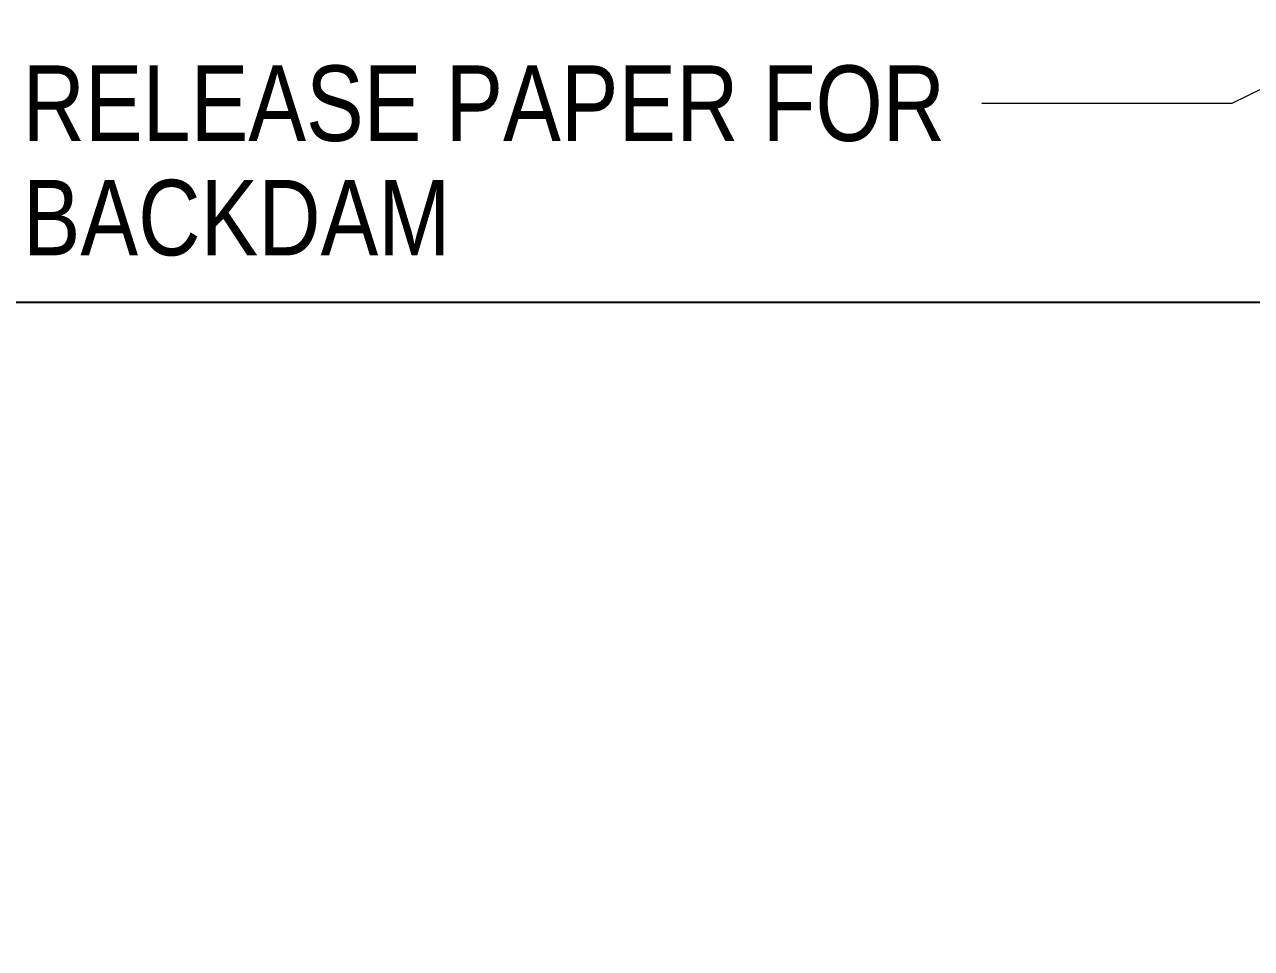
# Model space of a CAD drawing. Header units: inches. Extents: x -20.7 to 76.3, y -55.2 to 19.1.
# Drawn here: x -8.482 to -7.466, y 9.119 to 9.884 of the extents above; entities that cross this region are included whole.
import ezdxf

# ---------------------------------------------------------------- set-up
doc = ezdxf.new("R2010")
doc.units = ezdxf.units.IN
doc.header["$MEASUREMENT"] = 0
for name, color, linetype, lineweight in [('.ATI-HATCH', 7, 'Continuous', 0), ('.ATI-TEXT', 7, 'Continuous', 0), ('G-ANNO-TTLB', 7, 'Continuous', 0), ('TYVEK', 7, 'Continuous', 0)]:
    doc.layers.add(name, color=color, linetype=linetype, lineweight=lineweight)

# ---------------------------------------------------------------- blocks, each defined once
blk = doc.blocks.new('Block_444')
at = {"layer": '.ATI-TEXT', "char_height": 0.2, "attachment_point": 7}
for s, insert in [('\\C18;\\c0;\\FArial Narrow|b0|i0|c1;\\H0.062519;\\W1.000000;RELEASE PAPER FOR', (-8.4835, 9.7865)), ('\\C18;\\c0;\\FArial Narrow|b0|i0|c1;\\H0.062519;\\W1.000000;BACKDAM', (-8.4833, 9.6918))]:
    blk.add_mtext(s, dxfattribs=dict(at, insert=insert))
blk = doc.blocks.new('Block_443')
at = {"layer": '.ATI-TEXT', "color": 18, "lineweight": 0, "true_color": 0x000000}
for p, q in [((-7.1719, 9.9709), (-7.4822, 9.8184)), ((-7.4822, 9.8184), (-7.6892, 9.8184))]:
    blk.add_line(p, q, dxfattribs=at)
at = {"layer": '.ATI-TEXT'}
blk.add_blockref('Block_444', (0, 0), dxfattribs=at)
blk = doc.blocks.new('Block_671')
at = {"layer": '.ATI-HATCH'}
blk.add_open_spline([(-8.2252, 10.9694), (-8.2252, 10.9694), (-8.3418, 10.9019), (-8.3418, 10.9019), (-8.3418, 10.9019), (-8.4585, 10.8344), (-8.4585, 10.8344), (-8.4585, 10.8344), (-6.5914, 9.7682), (-6.5914, 9.7682), (-6.5914, 9.7682), (-6.358, 9.9032), (-6.358, 9.9032), (-6.358, 9.9032), (-8.2252, 10.9694), (-8.2252, 10.9694)], degree=3, knots=[0, 0, 0, 0, 1, 1, 1, 2, 2, 2, 3, 3, 3, 4, 4, 4, 5, 5, 5, 5], dxfattribs=at)

msp = doc.modelspace()

# ---------------------------------------------------------------- hatches: boundary and pattern name
at = {"layer": 'G-ANNO-TTLB', "true_color": 0xff00ff, "transparency": 33554687}
h = msp.add_hatch(color=6, dxfattribs=at)
edge = h.paths.add_edge_path()
edge.add_spline(control_points=[(20.0342, -15.1346), (20.0342, -15.1346), (-20.6658, -15.1346), (-20.6658, -15.1346), (-20.6658, -15.1346), (-20.6658, 19.0008), (-20.6658, 19.0008), (-20.6658, 19.0008), (20.0342, 19.0008), (20.0342, 19.0008), (20.0342, 19.0008), (20.0342, -15.1346), (20.0342, -15.1346)], knot_values=[0, 0, 0, 0, 1, 1, 1, 2, 2, 2, 3, 3, 3, 4, 4, 4, 4], degree=3, periodic=0)
edge = h.paths.add_edge_path()
edge.add_spline(control_points=[(-20.5408, 18.8757), (-20.5408, 18.8757), (-20.5408, -15.0095), (-20.5408, -15.0095), (-20.5408, -15.0095), (19.9092, -15.0095), (19.9092, -15.0095), (19.9092, -15.0095), (19.9092, 18.8757), (19.9092, 18.8757), (19.9092, 18.8757), (-20.5408, 18.8757), (-20.5408, 18.8757)], knot_values=[0, 0, 0, 0, 1, 1, 1, 2, 2, 2, 3, 3, 3, 4, 4, 4, 4], degree=3, periodic=0)
edge.add_line((-20.5408, 18.8757), (-20.5408, 18.8757))

# ---------------------------------------------------------------- linework, layer by layer
at = {"layer": 'G-ANNO-TTLB'}
for points in [[(20.0342, -15.1346), (20.0342, -15.1346), (-20.6658, -15.1346), (-20.6658, -15.1346), (-20.6658, -15.1346), (-20.6658, 19.0008), (-20.6658, 19.0008), (-20.6658, 19.0008), (20.0342, 19.0008), (20.0342, 19.0008), (20.0342, 19.0008), (20.0342, -15.1346), (20.0342, -15.1346)], [(-20.5408, 18.8757), (-20.5408, 18.8757), (-20.5408, -15.0095), (-20.5408, -15.0095), (-20.5408, -15.0095), (19.9092, -15.0095), (19.9092, -15.0095), (19.9092, -15.0095), (19.9092, 18.8757), (19.9092, 18.8757), (19.9092, 18.8757), (-20.5408, 18.8757), (-20.5408, 18.8757)]]:
    msp.add_open_spline(points, degree=3, knots=[0, 0, 0, 0, 1, 1, 1, 2, 2, 2, 3, 3, 3, 4, 4, 4, 4], dxfattribs=at)
at = {"layer": 'TYVEK', "color": 18, "lineweight": 25, "true_color": 0x000000}
msp.add_lwpolyline([(-8.5382, 11.7692), (-5.9709, 11.7692), (-5.9709, 9.6536), (-8.5382, 9.6536)], close=True, dxfattribs=at)

# ---------------------------------------------------------------- block references
at = {"layer": '.ATI-HATCH'}
msp.add_blockref('Block_671', (0, 0), dxfattribs=at)
at = {"layer": '.ATI-TEXT'}
msp.add_blockref('Block_443', (0, 0), dxfattribs=at)

doc.saveas('drawing.dxf')
